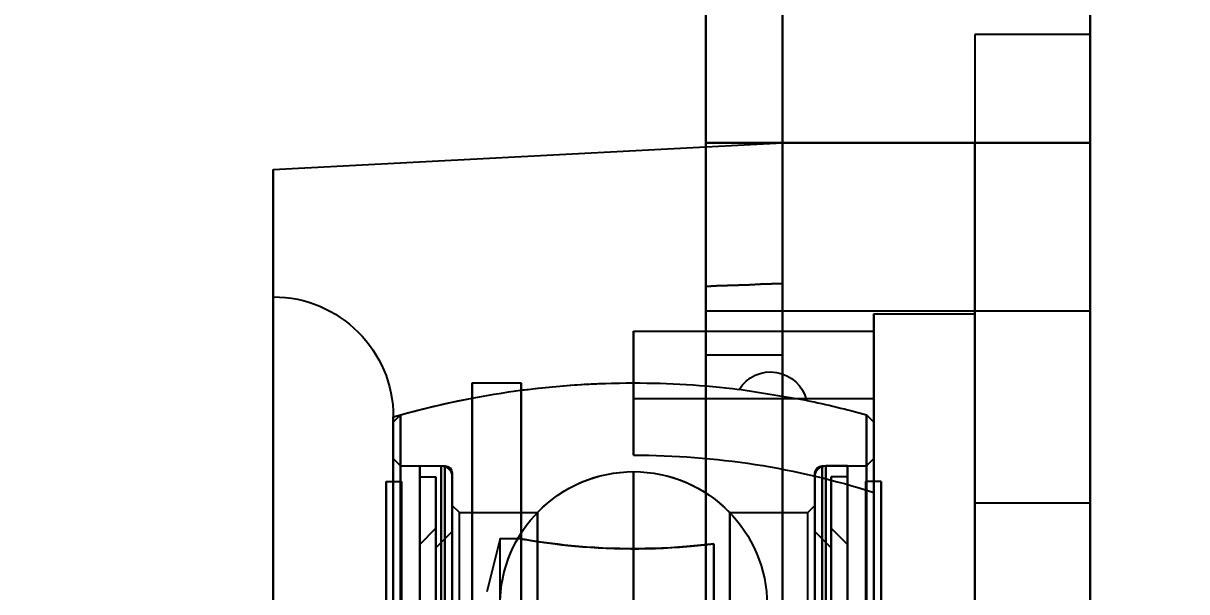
# Model space of a CAD drawing. Header units: millimetres. Extents: x -5505 to 394412, y -8522 to 584759.
# Drawn here: x 30816.94 to 30865.36, y 15747.14 to 15770.81 of the extents above; entities that cross this region are included whole.
import ezdxf

# ---------------------------------------------------------------- set-up
doc = ezdxf.new("R2010")
doc.units = ezdxf.units.MM
doc.linetypes.add('CEN', pattern=[62, 60, -1, 0, -1])
doc.layers.add('MAIN-1', color=7, linetype='Continuous')
doc.layers.add('지시선', color=1, linetype='CEN', lineweight=20)
doc.styles.get("Standard").update_dxf_attribs({"font": 'arial.ttf'})
doc.dimstyles.new('COAD', dxfattribs={"dimtxt": 100, "dimasz": 100, "dimexe": 1.25, "dimexo": 0.625, "dimtad": 1, "dimtxsty": 'Standard', "dimcen": 0, "dimclrd": 161, "dimclre": 161, "dimclrt": 6, "dimadec": 0, "dimazin": 0, "dimtfac": 1, "dimtmove": 0, "dimatfit": 3, "dimfxl": 0, "dimlwd": 5, "dimarcsym": 0})
doc.dimstyles.new('양쪽화살표지름', dxfattribs={"dimtxt": 3.5, "dimasz": 3.5, "dimexe": 2, "dimexo": 1.5, "dimgap": 0.8, "dimtad": 1, "dimdsep": 46, "dimtxsty": 'Standard', "dimcen": 0, "dimclrd": 1, "dimclre": 1, "dimclrt": 2, "dimazin": 2, "dimtfac": 1, "dimtmove": 0, "dimatfit": 1, "dimfxl": 0, "dimlwd": 25, "dimlwe": 25, "dimarcsym": 0})

# ---------------------------------------------------------------- blocks, each defined once
blk = doc.blocks.new('Bearing_ucf207')
at = {"layer": 'MAIN-1'}
for p, q in [((0, 46), (0, 58.5)), ((0, 58.5), (0, 46)), ((12.8, 58.5), (12.8, 46)), ((12.8, 46), (12.8, 58.5)), ((16, 58.5), (16, 37.161)), ((16, 37.161), (16, 58.5)), ((12.8, 40.142), (12.8, 54.839)), ((12.8, 54.839), (12.8, 40.142)), ((16, 40.019), (16, 54.839)), ((16, 54.839), (16, 40.019)), ((0, 46), (0, 53)), ((0, 46), (0, 53)), ((16, 53), (16, 46)), ((16, 53), (16, 46)), ((0, 46), (0, 50.5)), ((0, 50.5), (0, 50.5)), ((0, 46), (0, 50.5)), ((0, 50.5), (4.8, 50.5)), ((0, 50.5), (4.8, 50.5)), ((4.8, 50.5), (4.8, 46)), ((4.8, 50.5), (4.8, 46)), ((4.8, 50.5), (4.8, 50.5)), ((0, -46), (0, 46)), ((0, 46), (0, -46)), ((0, 31), (0, 46)), ((0, 46), (0, 31)), ((0, 39), (0, 46)), ((0, 39), (0, 46)), ((16, 46), (0, 46)), ((0, 46), (16, 46)), ((16, 46), (0, 46)), ((0, 46), (16, 46)), ((0, 46), (4.8, 46)), ((0, 46), (4.8, 46)), ((0, 46), (12.8, 46)), ((0, 46), (12.8, 46)), ((4.8, 46), (4.8, 31)), ((4.8, 31), (4.8, 46)), ((12.8, 46), (12.8, 40.142)), ((12.8, 46), (12.8, 37.161)), ((12.8, -46), (12.8, 46)), ((12.8, 37.161), (12.8, 46)), ((12.8, 46), (12.8, -46)), ((16, 45.832), (12.8, 46)), ((16, 46), (16, 39)), ((16, 46), (16, 39)), ((34, 44.889), (16, 45.832)), ((34, 0), (34, 44.889)), ((34, 44.889), (34, 0)), ((13.258, 40.124), (12.8, 40.142)), ((12.8, 40.142), (13.258, 40.124)), ((13.716, 40.107), (13.258, 40.124)), ((13.258, 40.124), (13.716, 40.107)), ((14.173, 40.089), (13.716, 40.107)), ((13.716, 40.107), (14.173, 40.089)), ((14.63, 40.071), (14.173, 40.089)), ((14.173, 40.089), (14.63, 40.071)), ((15.087, 40.054), (14.63, 40.071)), ((14.63, 40.071), (15.087, 40.054)), ((15.544, 40.036), (15.087, 40.054)), ((15.087, 40.054), (15.544, 40.036)), ((16, 40.019), (15.544, 40.036)), ((15.544, 40.036), (16, 40.019)), ((16, 22.341), (16, 40.019)), ((16, 40.019), (16, 22.341)), ((34, -39.583), (34, 39.583)), ((34, 39.583), (34, -39.583)), ((16, 39), (0, 39)), ((16, 39), (0, 39)), ((4.8, 0), (4.8, 38.88)), ((9, 38.88), (4.8, 38.88)), ((9, 0), (9, 38.88)), ((9, 38.88), (9, 0)), ((9, 35.339), (9, 38.16)), ((19, 38.16), (9, 38.16)), ((19, 35.339), (19, 38.16)), ((19, 38.16), (19, 35.339)), ((12.8, 37.161), (16, 37.161)), ((12.8, 37.161), (12.8, 22.464)), ((12.8, 22.464), (12.8, 37.161)), ((12.8, 37.161), (16, 37.161)), ((16, 37.161), (16, 22.341)), ((16, 22.341), (16, 37.161)), ((19, 36), (19, 32.995)), ((19, 32.995), (19, 36)), ((23.68, 0), (23.68, 36)), ((23.68, 36), (23.68, 2.392)), ((25.72, 36), (23.68, 36)), ((25.72, 0), (25.72, 36)), ((25.72, 36), (25.72, 2.392)), ((11.803, 35.273), (14.607, 35.731)), ((11.803, 35.273), (14.607, 35.731)), ((23.68, 35.695), (23.68, 2.392)), ((23.68, 3.499), (23.68, 35.695)), ((25.72, 35.367), (25.72, 2.392)), ((25.72, 3.467), (25.72, 35.367)), ((9, 35.339), (9, 31.443)), ((9, 31.443), (9, 35.339)), ((9, 35.339), (19, 35.339)), ((9, 35.339), (19, 35.339)), ((19, 32.995), (19, 35.339)), ((19, 35.339), (19, 32.995)), ((9.3, 34.669), (9, 34.369)), ((9.3, 0), (9.3, 34.669)), ((9.3, 34.669), (9.3, 0)), ((28.7, 0), (28.7, 34.669)), ((28.7, 34.669), (28.7, 0)), ((28.7, 34.669), (29, 34.369)), ((29, 34.583), (29, -34.583)), ((29, 34.369), (29, 34.583)), ((9, 0), (9, 34.369)), ((9, 34.369), (9, 0)), ((29, -34.369), (29, 34.369)), ((29, 0), (29, 34.369)), ((29, 34.369), (29, 0)), ((9, 0), (9, 32.85)), ((9, 32.85), (9.3, 32.55)), ((9.3, 0), (9.3, 32.55)), ((11.15, 32.55), (9.3, 32.55)), ((10.102, 0), (10.102, 32.55)), ((10.102, 32.55), (10.102, 0)), ((10.102, 32.55), (10.993, 32.55)), ((10.993, 0), (10.993, 32.55)), ((10.993, 32.55), (10.993, 0)), ((11.15, 32.55), (11.15, 0)), ((11.15, 0), (11.15, 32.55)), ((26.85, 0), (26.85, 32.55)), ((26.85, 32.55), (26.85, 0)), ((28.7, 32.55), (26.85, 32.55)), ((27.007, 32.55), (27.007, 0)), ((27.007, 0), (27.007, 32.55)), ((27.897, 32.55), (27.007, 32.55)), ((27.897, 0), (27.897, 32.55)), ((27.897, 32.55), (27.897, 0)), ((29, 32.85), (28.7, 32.55)), ((28.7, 0), (28.7, 32.55)), ((29, 0), (29, 32.85)), ((10.102, 32.093), (10.102, 0)), ((10.102, 32.093), (10.776, 32.093)), ((10.776, 0), (10.776, 32.093)), ((10.776, 32.093), (10.776, 0)), ((11.45, -32.25), (11.45, 32.25)), ((11.45, 32.25), (11.45, 0)), ((11.45, -32.094), (11.45, 32.093)), ((11.45, 32.093), (11.45, -32.094)), ((19, 32.305), (19, -32.305)), ((19, -32.305), (19, 32.305)), ((26.55, -32.25), (26.55, 32.25)), ((26.55, 32.25), (26.55, -32.25)), ((26.55, 32.093), (26.55, -32.094)), ((26.55, -32.094), (26.55, 32.093)), ((27.224, 0), (27.224, 32.093)), ((27.224, 32.093), (27.224, 0)), ((27.897, 32.093), (27.224, 32.093)), ((27.897, 0), (27.897, 32.093)), ((8.7, 0), (8.7, 31.899)), ((8.7, 31.899), (8.7, 0)), ((8.7, 31.899), (9.338, 31.899)), ((9.338, 0), (9.338, 31.899)), ((9.338, 31.899), (9.338, 0)), ((28.662, 0), (28.662, 31.899)), ((28.662, 31.899), (28.662, 0)), ((29.3, 31.899), (28.662, 31.899)), ((29.3, 0), (29.3, 31.899)), ((29.3, 31.899), (29.3, 0)), ((0, 26.5), (0, 31)), ((0, 26.5), (0, 31)), ((0, 31), (4.8, 31)), ((0, 31), (4.8, 31)), ((4.8, 31), (4.8, 26.5)), ((4.8, 26.5), (4.8, 31)), ((9, 31.443), (9, -31.443)), ((9, -31.443), (9, 31.443)), ((11.45, 0), (11.45, 30.9)), ((11.45, 30.9), (11.75, 30.6)), ((11.75, 0), (11.75, 30.6)), ((14.996, 30.6), (11.75, 30.6)), ((14.996, 30.6), (14.996, 0)), ((14.996, 0), (14.996, 30.6)), ((23.004, 30.6), (23.004, 0)), ((23.004, 0), (23.004, 30.6)), ((26.25, 30.6), (23.004, 30.6)), ((26.55, 30.9), (26.25, 30.6)), ((26.25, 0), (26.25, 30.6)), ((26.55, 0), (26.55, 30.9)), ((10.776, 29.946), (10.102, 29.272)), ((10.776, 29.946), (10.776, 0)), ((11.45, 29.811), (10.776, 29.137)), ((11.45, 29.811), (11.45, 0)), ((26.55, 0), (26.55, 29.811)), ((26.55, 29.811), (27.224, 29.137)), ((27.224, 0), (27.224, 29.946)), ((27.224, 29.946), (27.897, 29.272)), ((10.102, 0), (10.102, 29.272)), ((10.102, 29.272), (10.102, 0)), ((10.776, 0), (10.776, 29.137)), ((10.776, 29.137), (10.776, 0)), ((15.667, 29.303), (15.667, 26.75)), ((15.667, 29.303), (15.921, 29.272)), ((15.913, 29.273), (15.667, 29.303)), ((15.667, 26.75), (15.667, 29.303)), ((15.667, 3.638), (15.667, 29.303)), ((15.667, 29.303), (15.667, 3.638)), ((16.181, 29.243), (15.913, 29.273)), ((15.921, 29.272), (16.196, 29.242)), ((16.467, 29.215), (16.181, 29.243)), ((16.196, 29.242), (16.491, 29.213)), ((16.77, 29.188), (16.467, 29.215)), ((16.491, 29.213), (16.804, 29.185)), ((17.087, 29.163), (16.77, 29.188)), ((16.804, 29.185), (17.132, 29.16)), ((17.415, 29.142), (17.087, 29.163)), ((17.132, 29.16), (17.47, 29.139)), ((17.751, 29.124), (17.415, 29.142)), ((17.47, 29.139), (17.818, 29.121)), ((18.093, 29.11), (17.751, 29.124)), ((17.818, 29.121), (18.17, 29.108)), ((18.437, 29.101), (18.093, 29.11)), ((18.17, 29.108), (18.522, 29.099)), ((18.778, 29.096), (18.437, 29.101)), ((18.522, 29.099), (18.872, 29.095)), ((19.115, 29.095), (18.778, 29.096)), ((18.872, 29.095), (19.218, 29.096)), ((19.455, 29.099), (19.115, 29.095)), ((19.218, 29.096), (19.569, 29.101)), ((19.798, 29.107), (19.455, 29.099)), ((19.569, 29.101), (19.922, 29.111)), ((20.141, 29.119), (19.798, 29.107)), ((19.922, 29.111), (20.273, 29.125)), ((20.48, 29.136), (20.141, 29.119)), ((20.273, 29.125), (20.619, 29.144)), ((20.811, 29.156), (20.48, 29.136)), ((20.619, 29.144), (20.955, 29.166)), ((21.132, 29.18), (20.811, 29.156)), ((20.955, 29.166), (21.279, 29.192)), ((21.439, 29.206), (21.132, 29.18)), ((21.279, 29.192), (21.587, 29.22)), ((21.731, 29.234), (21.439, 29.206)), ((21.587, 29.22), (21.878, 29.25)), ((22.004, 29.264), (21.731, 29.234)), ((21.878, 29.25), (22.148, 29.28)), ((22.258, 29.293), (22.004, 29.264)), ((22.148, 29.28), (22.395, 29.31)), ((22.491, 29.323), (22.258, 29.293)), ((22.395, 29.31), (22.627, 29.341)), ((22.711, 29.352), (22.491, 29.323)), ((22.627, 29.341), (22.844, 29.371)), ((22.916, 29.382), (22.711, 29.352)), ((22.844, 29.371), (23.043, 29.4)), ((23.103, 29.41), (22.916, 29.382)), ((23.043, 29.4), (23.221, 29.428)), ((23.27, 29.436), (23.103, 29.41)), ((23.221, 29.428), (23.378, 29.453)), ((23.417, 29.46), (23.27, 29.436)), ((23.378, 29.453), (23.511, 29.475)), ((23.54, 29.48), (23.417, 29.46)), ((23.511, 29.475), (23.62, 29.494)), ((23.641, 29.497), (23.54, 29.48)), ((23.62, 29.494), (23.703, 29.508)), ((23.718, 29.511), (23.641, 29.497)), ((23.703, 29.508), (23.762, 29.519)), ((23.772, 29.52), (23.718, 29.511)), ((23.762, 29.519), (23.797, 29.525)), ((23.802, 29.526), (23.772, 29.52)), ((23.797, 29.525), (23.811, 29.527)), ((23.811, 29.527), (23.802, 29.526)), ((24.555, 29.528), (23.811, 29.528)), ((24.555, 0), (24.555, 29.528)), ((24.555, 29.528), (25.111, 27.306)), ((27.224, 0), (27.224, 29.137)), ((27.224, 29.137), (27.224, 0)), ((27.897, 0), (27.897, 29.272))]:
    blk.add_line(p, q, dxfattribs=at)
for centre, radius, start, end in [((34, 34.583), 5, 90, 180), ((13.3, 34.92), 1.538, 31.8133, 166.728), ((19, 0), 36, 90, 97.0086), ((19, 0), 36, 82.5304, 90), ((19, 0), 36, 74.3688, 90), ((19, 0), 36, 73.8724, 79.2417), ((19, 0), 36, 101.5327, 105.6312), ((19, 0), 32.995, 90, 107.6427), ((19, 0), 32.995, 90, 107.6427), ((10.993, 32.093), 0.456, 0, 90), ((11.15, 32.25), 0.3, 0, 90), ((26.85, 32.25), 0.3, 90, 180), ((27.007, 32.093), 0.456, 90, 180), ((19, 26.75), 5.555, 0, 180), ((19, 26.75), 5.555, 90, 136.1264), ((19, 26.75), 5.555, 43.8736, 90), ((19, 26.75), 5.555, 0, 30)]:
    blk.add_arc(centre, radius, start, end, dxfattribs=at)
blk = doc.blocks.new('C-1S DRUM RIGHT')
blk.add_line((112, 252.891), (112, 0))
at = {"xscale": -1}
blk.add_blockref('Bearing_ucf207', (112, 119.12), dxfattribs=at)
blk = doc.blocks.new('*D256')
at = {"color": 161, "linetype": 'Continuous', "lineweight": -2, "transparency": 16777216}
for p, q in [((30327.334, 15853.604), (31870.768, 15853.604)), ((30327.334, 14600.713), (31870.768, 14600.713))]:
    blk.add_line(p, q, dxfattribs=at)
at = {"color": 161, "linetype": 'Continuous', "lineweight": 5, "transparency": 16777216}
blk.add_line((31869.518, 14700.713), (31869.518, 15753.604), dxfattribs=at)
at = {"color": 161, "transparency": 16777216}
for points in [[(31852.851, 15753.604), (31886.185, 15753.604), (31869.518, 15853.604)], [(31852.851, 14700.713), (31886.185, 14700.713), (31869.518, 14600.713)]]:
    blk.add_solid(points, dxfattribs=at)
at = {"color": 6, "transparency": 16777216, "insert": (31808.798, 15227.158), "char_height": 100, "attachment_point": 5, "rotation": 90}
blk.add_mtext('1252,89', dxfattribs=at)
blk = doc.blocks.new('지시선_sheet')
at = {"layer": '지시선', "annotation_type": 0, "has_hookline": 1, "hookline_direction": 0, "text_width": 732.551}
blk.add_leader([(-4.308, 0.176), (588.072, 2.34), (1202.179, 1064.327), (1322.179, 1064.327)], dimstyle='양쪽화살표지름', override={"dimasz": 120, "dimgap": 0.8, "dimtad": 0}, dxfattribs=at)

msp = doc.modelspace()

# ---------------------------------------------------------------- block references
for name, p in [('지시선_sheet', (30489.336, 15270.713)), ('C-1S DRUM RIGHT', (30749.336, 15600.713))]:
    msp.add_blockref(name, p)

# ---------------------------------------------------------------- dimensions: what is measured, and where the dimension line sits
dim = msp.add_linear_dim(base=(31869.518, 15853.604), p1=(30326.709, 14600.713), p2=(30326.709, 15853.604), angle=90, dimstyle='COAD')
dim.commit()
dim.dimension.update_dxf_attribs({"geometry": '*D256', "text_midpoint": (31808.798, 15227.158)})

doc.saveas('drawing.dxf')
